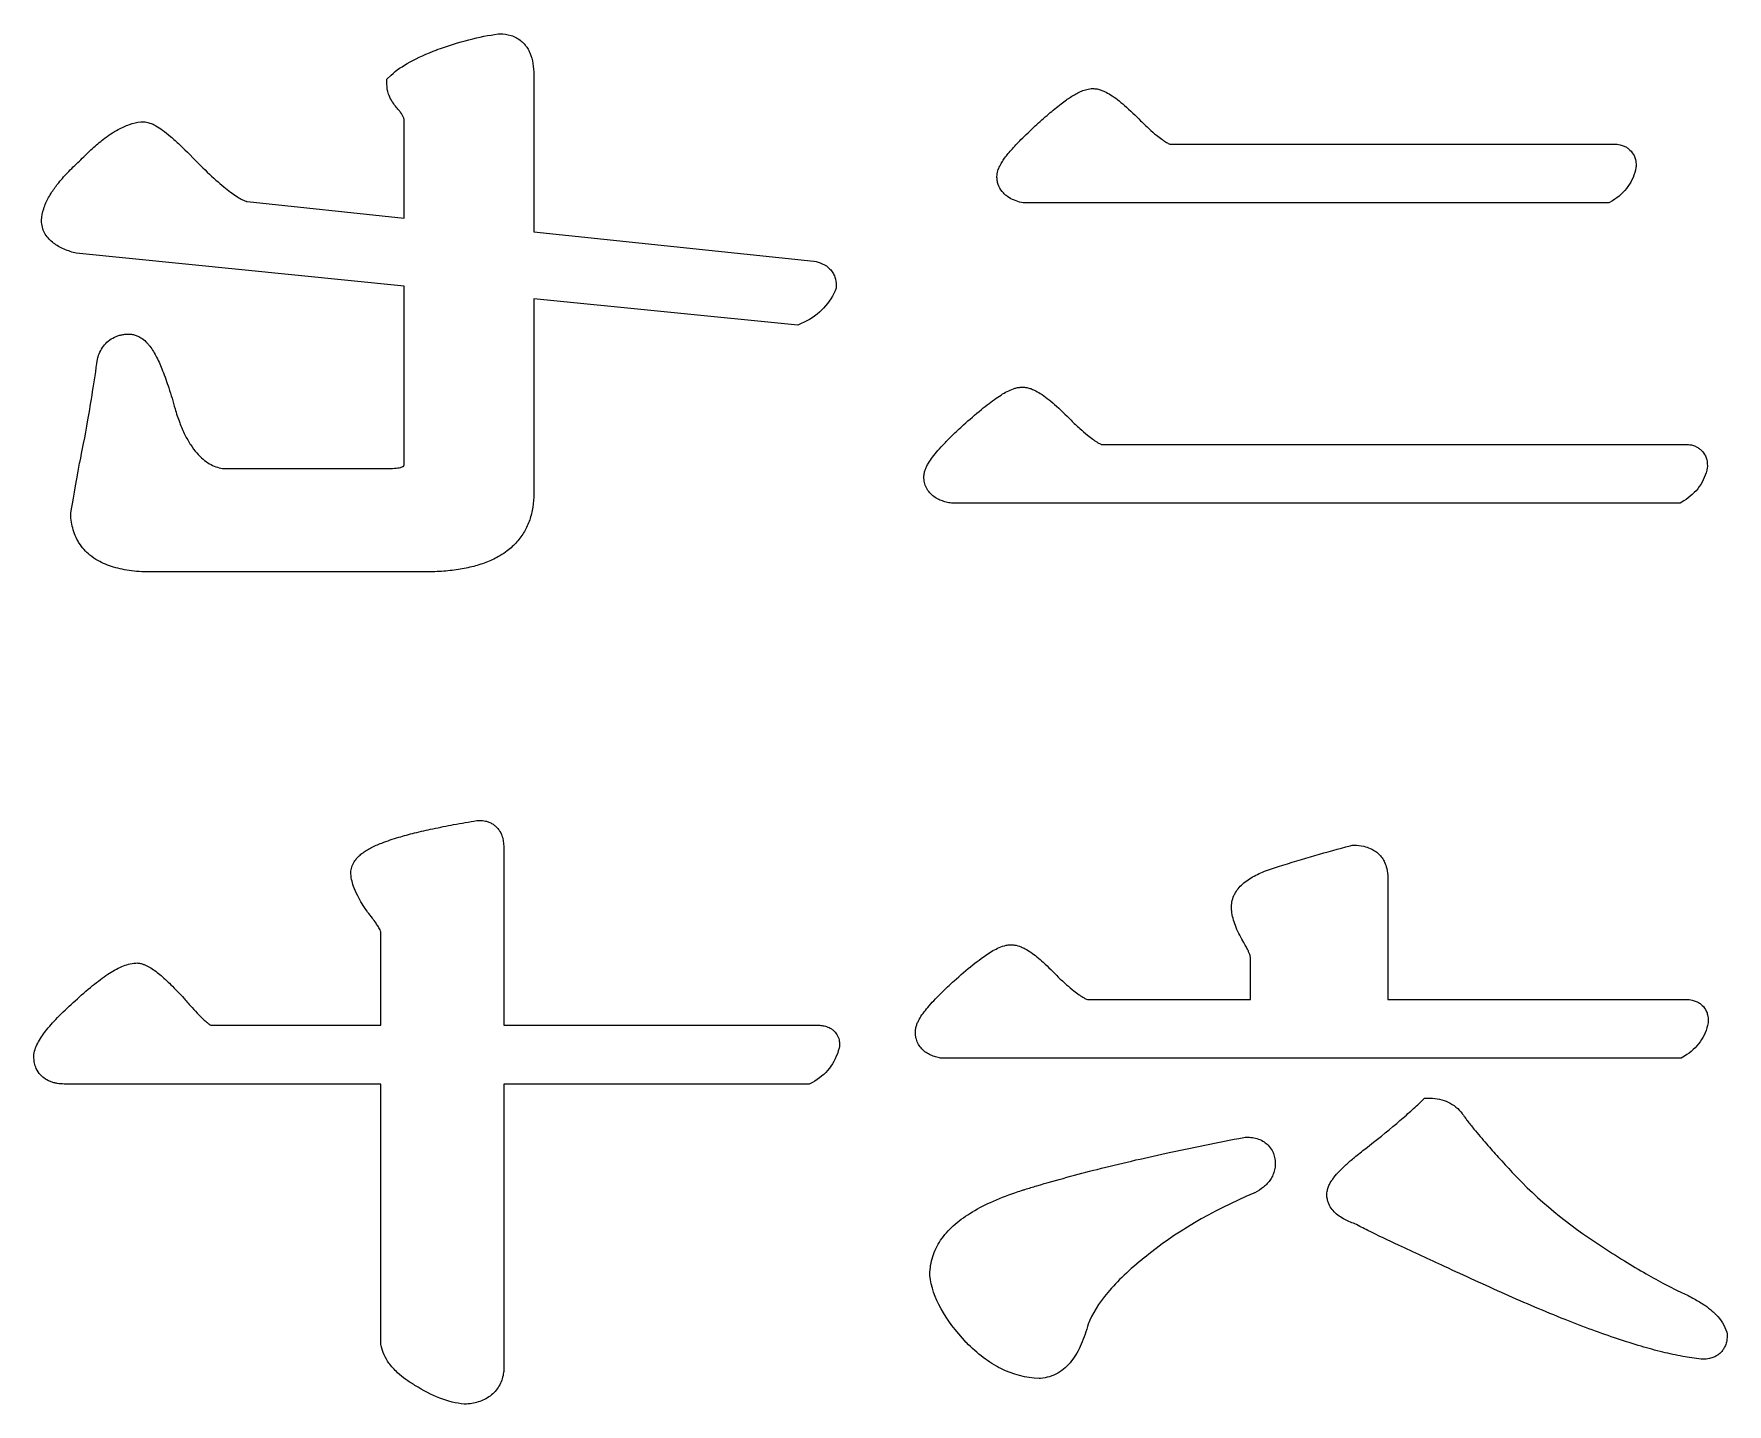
# Model space of a CAD drawing. Header units: millimetres. Extents: x 42 to 169, y 93 to 195.
# Drawn here: x 106.02 to 138.25, y 141.54 to 167.63 of the extents above; entities that cross this region are included whole.
import ezdxf

# ---------------------------------------------------------------- set-up
doc = ezdxf.new("R2010")
doc.units = ezdxf.units.MM
doc.layers.add('Layer 01', color=18, linetype='Continuous', true_color=0x000000)

msp = doc.modelspace()

# ---------------------------------------------------------------- linework, layer by layer
at = {"layer": 'Layer 01', "color": 12, "lineweight": 5, "true_color": 0xc80000}
for p, q in [((127.648, 165.529), (136.105, 165.529)), ((126.34, 159.814), (137.462, 159.814)), ((109.616, 159.356), (112.817, 159.356)), ((113.439, 157.385), (108.271, 157.385))]:
    msp.add_line(p, q, dxfattribs=at)
for points in [[(114.859, 167.626), (114.876, 167.629), (114.894, 167.629)], [(113.699, 167.326), (113.701, 167.327), (113.703, 167.328)], [(112.745, 166.659), (112.745, 166.766), (112.823, 166.842)], [(115.539, 166.848), (115.539, 163.86), (120.867, 163.301), (120.875, 163.3)], [(110.082, 164.438), (113.072, 164.122), (113.072, 165.996)], [(108.059, 165.953), (108.075, 165.955), (108.091, 165.955)], [(136.521, 165.127), (136.521, 165.106), (136.517, 165.085)], [(136.071, 164.452), (136.004, 164.41), (124.853, 164.41), (124.821, 164.418)], [(106.17, 164.07), (106.17, 164.075), (106.171, 164.08)], [(113.072, 159.444), (113.072, 162.825), (106.828, 163.451), (106.804, 163.458)], [(121.296, 162.838), (121.296, 162.785), (121.274, 162.736)], [(120.631, 162.113), (120.565, 162.084), (115.539, 162.582), (115.539, 158.876)], [(107.236, 161.438), (107.239, 161.459), (107.246, 161.479)], [(106.894, 159.457), (106.895, 159.462), (106.896, 159.467)], [(137.878, 159.413), (137.878, 159.391), (137.875, 159.37)], [(137.428, 158.737), (137.362, 158.695), (123.489, 158.695), (123.466, 158.699)], [(106.727, 158.451), (106.725, 158.477), (106.729, 158.504)], [(114.456, 152.653), (114.479, 152.657), (114.502, 152.657)], [(114.967, 152.145), (114.967, 148.757), (120.945, 148.757)], [(131.079, 152.174), (131.114, 152.183), (131.15, 152.183)], [(112.058, 151.671), (112.058, 151.692), (112.061, 151.714)], [(131.795, 151.56), (131.795, 149.247), (137.479, 149.247)], [(112.377, 150.911), (112.37, 150.919), (112.365, 150.927)], [(109.39, 148.757), (112.63, 148.757), (112.63, 150.528)], [(129.04, 150.352), (129.037, 150.357), (129.034, 150.362)], [(107.962, 149.941), (107.981, 149.942), (108.001, 149.94)], [(126.076, 149.247), (129.18, 149.247), (129.18, 150.045)], [(108.881, 149.27), (108.885, 149.266), (108.888, 149.261)], [(137.895, 148.845), (137.895, 148.824), (137.891, 148.802)], [(121.361, 148.387), (121.361, 148.353), (121.352, 148.319)], [(106.023, 148.166), (106.023, 148.182), (106.025, 148.197)], [(137.445, 148.169), (137.378, 148.128), (123.308, 148.128), (123.283, 148.132)], [(112.635, 142.653), (112.63, 142.678), (112.63, 147.638), (106.603, 147.638)], [(120.842, 147.669), (120.783, 147.638), (114.967, 147.638), (114.967, 142.166), (114.964, 142.148)], [(132.415, 147.292), (132.494, 147.368), (132.605, 147.368)], [(133.213, 147.075), (133.219, 147.067), (133.225, 147.058)], [(129.054, 146.621), (129.079, 146.626), (129.106, 146.626)], [(129.265, 145.569), (129.256, 145.565), (129.247, 145.561)], [(127.17, 144.338), (127.168, 144.336), (127.166, 144.335)], [(123.081, 143.99), (123.08, 144.002), (123.08, 144.014)], [(138.246, 142.912), (138.254, 142.88), (138.254, 142.846)], [(123.775, 142.715), (123.773, 142.718), (123.77, 142.72)], [(137.789, 142.397), (137.774, 142.397), (137.758, 142.399)], [(125.183, 142.035), (125.17, 142.034), (125.157, 142.034)], [(114.261, 141.546), (114.239, 141.544), (114.217, 141.546)]]:
    msp.add_lwpolyline(points, dxfattribs=at)
for points in [[(113.703, 167.328), (114.121, 167.48), (114.505, 167.581), (114.859, 167.626)], [(113.184, 167.094), (113.329, 167.173), (113.5, 167.249), (113.699, 167.326)], [(112.823, 166.842), (112.92, 166.935), (113.039, 167.015), (113.184, 167.094)], [(136.517, 165.085), (136.495, 164.955), (136.444, 164.831), (136.367, 164.724)], [(136.367, 164.724), (136.29, 164.616), (136.189, 164.525), (136.071, 164.452)], [(121.274, 162.736), (121.212, 162.597), (121.126, 162.472), (121.017, 162.367)], [(121.017, 162.367), (120.907, 162.262), (120.777, 162.177), (120.631, 162.113)], [(107.053, 160.284), (107.11, 160.613), (107.171, 160.998), (107.236, 161.438)], [(106.896, 159.467), (106.944, 159.682), (106.996, 159.955), (107.053, 160.284)], [(106.729, 158.504), (106.763, 158.719), (106.818, 159.035), (106.894, 159.457)], [(137.875, 159.37), (137.852, 159.24), (137.801, 159.116), (137.725, 159.009)], [(137.725, 159.009), (137.648, 158.901), (137.546, 158.811), (137.428, 158.737)], [(129.712, 151.776), (130.184, 151.925), (130.639, 152.057), (131.079, 152.174)], [(137.891, 148.802), (137.869, 148.673), (137.818, 148.549), (137.741, 148.441)], [(121.352, 148.319), (121.312, 148.178), (121.251, 148.048), (121.165, 147.937)], [(137.741, 148.441), (137.664, 148.334), (137.563, 148.243), (137.445, 148.169)], [(121.165, 147.937), (121.079, 147.825), (120.969, 147.733), (120.842, 147.669)], [(134.163, 145.956), (134.66, 145.425), (135.22, 144.96), (135.846, 144.562)], [(129.247, 145.561), (128.427, 145.212), (127.736, 144.803), (127.17, 144.338)], [(127.166, 144.335), (126.878, 144.107), (126.644, 143.884), (126.465, 143.67)], [(123.292, 143.359), (123.175, 143.57), (123.102, 143.78), (123.081, 143.99)], [(126.465, 143.67), (126.29, 143.46), (126.167, 143.259), (126.092, 143.068)], [(123.77, 142.72), (123.569, 142.937), (123.409, 143.149), (123.292, 143.359)], [(124.431, 142.221), (124.2, 142.338), (123.982, 142.504), (123.775, 142.715)], [(125.157, 142.034), (124.908, 142.041), (124.662, 142.105), (124.431, 142.221)], [(113.748, 141.658), (113.592, 141.718), (113.436, 141.8), (113.278, 141.901)], [(114.217, 141.546), (114.061, 141.559), (113.905, 141.598), (113.748, 141.658)]]:
    msp.add_open_spline(points, degree=3, dxfattribs=at)
for points, knots in [([(114.894, 167.629), (114.966, 167.629), (115.038, 167.619), (115.106, 167.597), (115.141, 167.586), (115.175, 167.572), (115.208, 167.554), (115.24, 167.537), (115.271, 167.516), (115.299, 167.492), (115.327, 167.469), (115.352, 167.443), (115.375, 167.415), (115.39, 167.397), (115.404, 167.378), (115.417, 167.358), (115.435, 167.329), (115.451, 167.298), (115.465, 167.266), (115.493, 167.202), (115.511, 167.135), (115.522, 167.066), (115.534, 166.994), (115.539, 166.921), (115.539, 166.848)], [44, 44, 44, 44, 45, 45, 45, 46, 46, 46, 47, 47, 47, 48, 48, 48, 49, 49, 49, 50, 50, 50, 51, 51, 51, 52, 52, 52, 52]), ([(112.97, 166.177), (112.924, 166.227), (112.882, 166.279), (112.846, 166.336), (112.823, 166.374), (112.802, 166.413), (112.786, 166.455), (112.773, 166.487), (112.763, 166.52), (112.756, 166.553), (112.748, 166.588), (112.745, 166.623), (112.745, 166.659)], [31, 31, 31, 31, 32, 32, 32, 33, 33, 33, 34, 34, 34, 35, 35, 35, 35]), ([(124.821, 164.418), (124.775, 164.429), (124.73, 164.443), (124.687, 164.461), (124.643, 164.478), (124.601, 164.5), (124.562, 164.527), (124.542, 164.541), (124.523, 164.556), (124.505, 164.573), (124.486, 164.59), (124.469, 164.608), (124.453, 164.628), (124.421, 164.668), (124.395, 164.714), (124.379, 164.763), (124.371, 164.787), (124.365, 164.812), (124.361, 164.837), (124.357, 164.862), (124.355, 164.886), (124.356, 164.911), (124.356, 164.948), (124.362, 164.985), (124.373, 165.021), (124.382, 165.052), (124.395, 165.083), (124.409, 165.112), (124.417, 165.128), (124.425, 165.143), (124.434, 165.158), (124.45, 165.187), (124.468, 165.215), (124.487, 165.242), (124.507, 165.271), (124.529, 165.299), (124.551, 165.327), (124.575, 165.358), (124.601, 165.388), (124.626, 165.417), (124.686, 165.485), (124.748, 165.55), (124.812, 165.615), (124.901, 165.704), (124.992, 165.79), (125.084, 165.875), (125.169, 165.953), (125.254, 166.029), (125.341, 166.104), (125.417, 166.17), (125.495, 166.234), (125.575, 166.295), (125.609, 166.322), (125.644, 166.348), (125.68, 166.373), (125.698, 166.386), (125.716, 166.398), (125.734, 166.41), (125.765, 166.431), (125.797, 166.451), (125.829, 166.47), (125.859, 166.488), (125.889, 166.504), (125.921, 166.519), (125.936, 166.527), (125.952, 166.534), (125.968, 166.54), (125.999, 166.553), (126.032, 166.564), (126.065, 166.572), (126.102, 166.581), (126.14, 166.587), (126.178, 166.587)], [82.914366, 82.914366, 82.914366, 82.914366, 83.914366, 83.914366, 83.914366, 84.914366, 84.914366, 84.914366, 85.914366, 85.914366, 85.914366, 86.914366, 86.914366, 86.914366, 87.914366, 87.914366, 87.914366, 88.914366, 88.914366, 88.914366, 89.914366, 89.914366, 89.914366, 90.914366, 90.914366, 90.914366, 91.914366, 91.914366, 91.914366, 92.914366, 92.914366, 92.914366, 93.914366, 93.914366, 93.914366, 94.914366, 94.914366, 94.914366, 95.914366, 95.914366, 95.914366, 96.914366, 96.914366, 96.914366, 97.914366, 97.914366, 97.914366, 98.914366, 98.914366, 98.914366, 99.914366, 99.914366, 99.914366, 100.914366, 100.914366, 100.914366, 101.914366, 101.914366, 101.914366, 102.914366, 102.914366, 102.914366, 103.914366, 103.914366, 103.914366, 104.914366, 104.914366, 104.914366, 105.914366, 105.914366, 105.914366, 106.914366, 106.914366, 106.914366, 106.914366]), ([(126.178, 166.587), (126.207, 166.587), (126.235, 166.584), (126.263, 166.579), (126.288, 166.574), (126.312, 166.567), (126.337, 166.559), (126.36, 166.551), (126.382, 166.542), (126.404, 166.532), (126.444, 166.514), (126.482, 166.492), (126.519, 166.469), (126.563, 166.441), (126.605, 166.41), (126.647, 166.379), (126.694, 166.342), (126.739, 166.304), (126.783, 166.266), (126.89, 166.172), (126.992, 166.073), (127.091, 165.971)], [46.457183, 46.457183, 46.457183, 46.457183, 47.457183, 47.457183, 47.457183, 48.457183, 48.457183, 48.457183, 49.457183, 49.457183, 49.457183, 50.457183, 50.457183, 50.457183, 51.457183, 51.457183, 51.457183, 52.457183, 52.457183, 52.457183, 53.457183, 53.457183, 53.457183, 53.457183]), ([(113.072, 165.996), (113.072, 165.998), (113.071, 166.001), (113.071, 166.003), (113.069, 166.011), (113.067, 166.018), (113.064, 166.025), (113.057, 166.042), (113.049, 166.058), (113.04, 166.074), (113.031, 166.09), (113.021, 166.106), (113.011, 166.121), (112.998, 166.14), (112.984, 166.159), (112.97, 166.177)], [26, 26, 26, 26, 27, 27, 27, 28, 28, 28, 29, 29, 29, 30, 30, 30, 31, 31, 31, 31]), ([(106.919, 165.232), (106.99, 165.306), (107.062, 165.377), (107.138, 165.446), (107.206, 165.509), (107.277, 165.569), (107.35, 165.625), (107.439, 165.693), (107.531, 165.756), (107.63, 165.809), (107.698, 165.846), (107.768, 165.878), (107.842, 165.903), (107.912, 165.927), (107.985, 165.945), (108.059, 165.953)], [160.368597, 160.368597, 160.368597, 160.368597, 161.368597, 161.368597, 161.368597, 162.368597, 162.368597, 162.368597, 163.368597, 163.368597, 163.368597, 164.368597, 164.368597, 164.368597, 165.368597, 165.368597, 165.368597, 165.368597]), ([(108.091, 165.955), (108.109, 165.955), (108.127, 165.954), (108.145, 165.952), (108.161, 165.95), (108.176, 165.946), (108.192, 165.943), (108.22, 165.935), (108.247, 165.926), (108.274, 165.915), (108.298, 165.904), (108.323, 165.892), (108.346, 165.879), (108.39, 165.854), (108.432, 165.826), (108.473, 165.797), (108.525, 165.759), (108.576, 165.718), (108.625, 165.677), (108.683, 165.627), (108.74, 165.576), (108.795, 165.524), (108.935, 165.392), (109.07, 165.255), (109.202, 165.116)], [7, 7, 7, 7, 8, 8, 8, 9, 9, 9, 10, 10, 10, 11, 11, 11, 12, 12, 12, 13, 13, 13, 14, 14, 14, 15, 15, 15, 15]), ([(127.091, 165.971), (127.144, 165.92), (127.198, 165.869), (127.253, 165.82), (127.299, 165.779), (127.345, 165.738), (127.393, 165.699), (127.425, 165.673), (127.458, 165.647), (127.492, 165.622), (127.509, 165.61), (127.526, 165.598), (127.543, 165.587), (127.557, 165.577), (127.571, 165.568), (127.586, 165.56), (127.596, 165.554), (127.605, 165.549), (127.615, 165.544), (127.626, 165.538), (127.637, 165.533), (127.648, 165.529)], [53.457183, 53.457183, 53.457183, 53.457183, 54.457183, 54.457183, 54.457183, 55.457183, 55.457183, 55.457183, 56.457183, 56.457183, 56.457183, 57.457183, 57.457183, 57.457183, 58.457183, 58.457183, 58.457183, 59.457183, 59.457183, 59.457183, 60.457183, 60.457183, 60.457183, 60.457183]), ([(136.105, 165.529), (136.142, 165.529), (136.179, 165.525), (136.216, 165.517), (136.242, 165.511), (136.269, 165.503), (136.294, 165.492), (136.314, 165.483), (136.334, 165.472), (136.352, 165.46), (136.371, 165.448), (136.389, 165.433), (136.405, 165.417), (136.438, 165.386), (136.464, 165.35), (136.482, 165.31), (136.494, 165.285), (136.503, 165.26), (136.509, 165.234), (136.517, 165.199), (136.521, 165.163), (136.521, 165.127)], [68.914366, 68.914366, 68.914366, 68.914366, 69.914366, 69.914366, 69.914366, 70.914366, 70.914366, 70.914366, 71.914366, 71.914366, 71.914366, 72.914366, 72.914366, 72.914366, 73.914366, 73.914366, 73.914366, 74.914366, 74.914366, 74.914366, 75.914366, 75.914366, 75.914366, 75.914366]), ([(106.171, 164.08), (106.174, 164.155), (106.188, 164.229), (106.211, 164.3), (106.234, 164.374), (106.266, 164.445), (106.304, 164.514), (106.323, 164.55), (106.345, 164.585), (106.367, 164.62), (106.407, 164.68), (106.45, 164.739), (106.496, 164.795), (106.556, 164.87), (106.62, 164.941), (106.687, 165.01), (106.761, 165.087), (106.839, 165.16), (106.919, 165.232)], [154.368597, 154.368597, 154.368597, 154.368597, 155.368597, 155.368597, 155.368597, 156.368597, 156.368597, 156.368597, 157.368597, 157.368597, 157.368597, 158.368597, 158.368597, 158.368597, 159.368597, 159.368597, 159.368597, 160.368597, 160.368597, 160.368597, 160.368597]), ([(109.202, 165.116), (109.309, 165.011), (109.418, 164.908), (109.53, 164.809), (109.577, 164.768), (109.624, 164.728), (109.672, 164.689), (109.713, 164.656), (109.755, 164.624), (109.798, 164.593), (109.833, 164.567), (109.869, 164.543), (109.906, 164.52), (109.934, 164.502), (109.963, 164.485), (109.994, 164.471), (110.005, 164.465), (110.016, 164.46), (110.028, 164.455), (110.037, 164.451), (110.046, 164.448), (110.055, 164.445), (110.061, 164.443), (110.067, 164.441), (110.073, 164.44), (110.076, 164.439), (110.079, 164.438), (110.082, 164.438)], [15, 15, 15, 15, 16, 16, 16, 17, 17, 17, 18, 18, 18, 19, 19, 19, 20, 20, 20, 21, 21, 21, 22, 22, 22, 23, 23, 23, 24, 24, 24, 24]), ([(106.804, 163.458), (106.725, 163.481), (106.646, 163.508), (106.571, 163.543), (106.536, 163.559), (106.501, 163.577), (106.468, 163.597), (106.436, 163.617), (106.405, 163.639), (106.375, 163.663), (106.346, 163.688), (106.318, 163.714), (106.293, 163.744), (106.268, 163.774), (106.245, 163.806), (106.227, 163.84), (106.209, 163.876), (106.195, 163.913), (106.185, 163.952), (106.175, 163.991), (106.17, 164.03), (106.17, 164.07)], [145.368597, 145.368597, 145.368597, 145.368597, 146.368597, 146.368597, 146.368597, 147.368597, 147.368597, 147.368597, 148.368597, 148.368597, 148.368597, 149.368597, 149.368597, 149.368597, 150.368597, 150.368597, 150.368597, 151.368597, 151.368597, 151.368597, 152.368597, 152.368597, 152.368597, 152.368597]), ([(120.875, 163.3), (120.929, 163.291), (120.982, 163.276), (121.031, 163.254), (121.085, 163.229), (121.135, 163.195), (121.175, 163.152), (121.196, 163.13), (121.215, 163.106), (121.23, 163.08), (121.246, 163.055), (121.259, 163.028), (121.269, 163), (121.287, 162.948), (121.296, 162.893), (121.296, 162.838)], [55, 55, 55, 55, 56, 56, 56, 57, 57, 57, 58, 58, 58, 59, 59, 59, 60, 60, 60, 60]), ([(107.246, 161.479), (107.259, 161.52), (107.275, 161.56), (107.295, 161.599), (107.316, 161.637), (107.34, 161.674), (107.368, 161.708), (107.397, 161.743), (107.43, 161.774), (107.467, 161.801), (107.504, 161.829), (107.545, 161.851), (107.588, 161.869), (107.609, 161.877), (107.631, 161.885), (107.653, 161.891), (107.675, 161.897), (107.697, 161.902), (107.72, 161.905), (107.742, 161.909), (107.764, 161.911), (107.787, 161.913), (107.798, 161.913), (107.809, 161.914), (107.82, 161.914), (107.828, 161.914), (107.836, 161.914), (107.843, 161.914), (107.868, 161.913), (107.893, 161.909), (107.918, 161.904), (107.941, 161.899), (107.964, 161.892), (107.986, 161.883), (108.012, 161.872), (108.037, 161.859), (108.061, 161.844), (108.095, 161.822), (108.126, 161.797), (108.155, 161.769), (108.169, 161.755), (108.182, 161.741), (108.195, 161.726), (108.207, 161.712), (108.219, 161.697), (108.231, 161.681), (108.255, 161.65), (108.277, 161.616), (108.298, 161.583), (108.32, 161.546), (108.34, 161.509), (108.36, 161.471), (108.402, 161.388), (108.439, 161.303), (108.473, 161.217), (108.516, 161.108), (108.555, 160.999), (108.591, 160.888), (108.634, 160.757), (108.673, 160.625), (108.71, 160.492)], [102.167799, 102.167799, 102.167799, 102.167799, 103.167799, 103.167799, 103.167799, 104.167799, 104.167799, 104.167799, 105.167799, 105.167799, 105.167799, 106.167799, 106.167799, 106.167799, 107.167799, 107.167799, 107.167799, 108.167799, 108.167799, 108.167799, 109.167799, 109.167799, 109.167799, 110.167799, 110.167799, 110.167799, 111.167799, 111.167799, 111.167799, 112.167799, 112.167799, 112.167799, 113.167799, 113.167799, 113.167799, 114.167799, 114.167799, 114.167799, 115.167799, 115.167799, 115.167799, 116.167799, 116.167799, 116.167799, 117.167799, 117.167799, 117.167799, 118.167799, 118.167799, 118.167799, 119.167799, 119.167799, 119.167799, 120.167799, 120.167799, 120.167799, 121.167799, 121.167799, 121.167799, 122.167799, 122.167799, 122.167799, 122.167799]), ([(123.721, 160.186), (123.831, 160.285), (123.944, 160.383), (124.059, 160.478), (124.107, 160.517), (124.156, 160.556), (124.206, 160.595), (124.251, 160.628), (124.295, 160.661), (124.341, 160.693), (124.381, 160.721), (124.422, 160.748), (124.464, 160.773), (124.502, 160.796), (124.54, 160.817), (124.58, 160.836), (124.618, 160.854), (124.657, 160.87), (124.698, 160.882), (124.719, 160.889), (124.741, 160.894), (124.763, 160.897), (124.788, 160.901), (124.812, 160.903), (124.837, 160.903)], [106.243931, 106.243931, 106.243931, 106.243931, 107.243931, 107.243931, 107.243931, 108.243931, 108.243931, 108.243931, 109.243931, 109.243931, 109.243931, 110.243931, 110.243931, 110.243931, 111.243931, 111.243931, 111.243931, 112.243931, 112.243931, 112.243931, 113.243931, 113.243931, 113.243931, 114.243931, 114.243931, 114.243931, 114.243931]), ([(124.837, 160.903), (124.866, 160.903), (124.895, 160.901), (124.923, 160.895), (124.948, 160.89), (124.973, 160.883), (124.998, 160.875), (125.021, 160.867), (125.043, 160.857), (125.065, 160.847), (125.105, 160.828), (125.144, 160.807), (125.181, 160.783), (125.226, 160.754), (125.269, 160.723), (125.311, 160.69), (125.359, 160.653), (125.405, 160.615), (125.45, 160.575), (125.56, 160.478), (125.664, 160.376), (125.766, 160.272)], [50.121966, 50.121966, 50.121966, 50.121966, 51.121966, 51.121966, 51.121966, 52.121966, 52.121966, 52.121966, 53.121966, 53.121966, 53.121966, 54.121966, 54.121966, 54.121966, 55.121966, 55.121966, 55.121966, 56.121966, 56.121966, 56.121966, 57.121966, 57.121966, 57.121966, 57.121966]), ([(108.71, 160.492), (108.736, 160.403), (108.766, 160.314), (108.799, 160.226), (108.829, 160.148), (108.862, 160.071), (108.9, 159.996), (108.932, 159.931), (108.968, 159.866), (109.008, 159.804), (109.043, 159.751), (109.081, 159.699), (109.123, 159.65), (109.16, 159.607), (109.2, 159.567), (109.243, 159.531), (109.281, 159.499), (109.322, 159.47), (109.366, 159.445), (109.405, 159.423), (109.445, 159.404), (109.487, 159.389), (109.529, 159.374), (109.572, 159.364), (109.616, 159.356)], [122.167799, 122.167799, 122.167799, 122.167799, 123.167799, 123.167799, 123.167799, 124.167799, 124.167799, 124.167799, 125.167799, 125.167799, 125.167799, 126.167799, 126.167799, 126.167799, 127.167799, 127.167799, 127.167799, 128.167799, 128.167799, 128.167799, 129.167799, 129.167799, 129.167799, 130.167799, 130.167799, 130.167799, 130.167799]), ([(125.766, 160.272), (125.821, 160.219), (125.876, 160.167), (125.933, 160.116), (125.98, 160.073), (126.029, 160.032), (126.078, 159.991), (126.111, 159.964), (126.145, 159.937), (126.18, 159.911), (126.197, 159.899), (126.215, 159.886), (126.232, 159.875), (126.247, 159.865), (126.262, 159.855), (126.277, 159.846), (126.287, 159.84), (126.296, 159.835), (126.307, 159.83), (126.318, 159.824), (126.329, 159.819), (126.34, 159.814)], [57.121966, 57.121966, 57.121966, 57.121966, 58.121966, 58.121966, 58.121966, 59.121966, 59.121966, 59.121966, 60.121966, 60.121966, 60.121966, 61.121966, 61.121966, 61.121966, 62.121966, 62.121966, 62.121966, 63.121966, 63.121966, 63.121966, 64.121966, 64.121966, 64.121966, 64.121966]), ([(123.466, 158.699), (123.432, 158.705), (123.399, 158.712), (123.366, 158.721), (123.334, 158.731), (123.301, 158.742), (123.27, 158.755), (123.238, 158.769), (123.207, 158.785), (123.179, 158.804), (123.148, 158.824), (123.12, 158.847), (123.095, 158.872), (123.069, 158.899), (123.046, 158.929), (123.027, 158.96), (123.008, 158.993), (122.994, 159.027), (122.983, 159.063), (122.974, 159.097), (122.968, 159.133), (122.966, 159.169), (122.966, 159.184), (122.966, 159.2), (122.966, 159.215), (122.967, 159.229), (122.969, 159.242), (122.971, 159.255), (122.975, 159.279), (122.982, 159.303), (122.989, 159.326), (122.997, 159.347), (123.005, 159.368), (123.015, 159.389), (123.026, 159.412), (123.039, 159.435), (123.052, 159.457), (123.076, 159.498), (123.103, 159.536), (123.131, 159.573), (123.163, 159.616), (123.197, 159.656), (123.232, 159.696), (123.272, 159.742), (123.313, 159.787), (123.355, 159.831), (123.403, 159.881), (123.453, 159.931), (123.503, 159.98), (123.574, 160.049), (123.647, 160.118), (123.721, 160.186)], [89.243931, 89.243931, 89.243931, 89.243931, 90.243931, 90.243931, 90.243931, 91.243931, 91.243931, 91.243931, 92.243931, 92.243931, 92.243931, 93.243931, 93.243931, 93.243931, 94.243931, 94.243931, 94.243931, 95.243931, 95.243931, 95.243931, 96.243931, 96.243931, 96.243931, 97.243931, 97.243931, 97.243931, 98.243931, 98.243931, 98.243931, 99.243931, 99.243931, 99.243931, 100.243931, 100.243931, 100.243931, 101.243931, 101.243931, 101.243931, 102.243931, 102.243931, 102.243931, 103.243931, 103.243931, 103.243931, 104.243931, 104.243931, 104.243931, 105.243931, 105.243931, 105.243931, 106.243931, 106.243931, 106.243931, 106.243931]), ([(137.462, 159.814), (137.5, 159.814), (137.537, 159.811), (137.573, 159.803), (137.6, 159.797), (137.626, 159.788), (137.651, 159.777), (137.672, 159.768), (137.691, 159.758), (137.709, 159.745), (137.729, 159.733), (137.746, 159.718), (137.763, 159.703), (137.795, 159.672), (137.821, 159.635), (137.84, 159.595), (137.851, 159.571), (137.86, 159.545), (137.866, 159.519), (137.875, 159.484), (137.878, 159.449), (137.878, 159.413)], [75.243931, 75.243931, 75.243931, 75.243931, 76.243931, 76.243931, 76.243931, 77.243931, 77.243931, 77.243931, 78.243931, 78.243931, 78.243931, 79.243931, 79.243931, 79.243931, 80.243931, 80.243931, 80.243931, 81.243931, 81.243931, 81.243931, 82.243931, 82.243931, 82.243931, 82.243931]), ([(112.817, 159.356), (112.863, 159.356), (112.908, 159.359), (112.953, 159.365), (112.969, 159.368), (112.985, 159.371), (113, 159.375), (113.012, 159.378), (113.023, 159.381), (113.033, 159.386), (113.04, 159.388), (113.047, 159.391), (113.053, 159.395), (113.056, 159.396), (113.058, 159.398), (113.06, 159.4), (113.062, 159.401), (113.063, 159.402), (113.064, 159.403)], [133.368597, 133.368597, 133.368597, 133.368597, 134.368597, 134.368597, 134.368597, 135.368597, 135.368597, 135.368597, 136.368597, 136.368597, 136.368597, 137.368597, 137.368597, 137.368597, 138.368597, 138.368597, 138.368597, 139.368597, 139.368597, 139.368597, 139.368597]), ([(113.064, 159.403), (113.066, 159.405), (113.067, 159.407), (113.067, 159.409), (113.069, 159.413), (113.07, 159.417), (113.07, 159.421), (113.071, 159.429), (113.072, 159.437), (113.072, 159.444)], [139.368597, 139.368597, 139.368597, 139.368597, 140.368597, 140.368597, 140.368597, 141.368597, 141.368597, 141.368597, 142.368597, 142.368597, 142.368597, 142.368597]), ([(115.539, 158.876), (115.539, 158.79), (115.533, 158.703), (115.52, 158.618), (115.507, 158.536), (115.488, 158.455), (115.461, 158.376), (115.435, 158.299), (115.401, 158.224), (115.36, 158.154), (115.319, 158.083), (115.271, 158.017), (115.216, 157.956), (115.161, 157.895), (115.1, 157.839), (115.034, 157.788), (114.99, 157.754), (114.943, 157.723), (114.894, 157.694), (114.819, 157.65), (114.74, 157.611), (114.659, 157.578), (114.573, 157.544), (114.484, 157.515), (114.395, 157.492), (114.299, 157.466), (114.202, 157.447), (114.104, 157.432), (113.998, 157.415), (113.892, 157.404), (113.785, 157.397), (113.67, 157.389), (113.554, 157.385), (113.439, 157.385)], [67, 67, 67, 67, 68, 68, 68, 69, 69, 69, 70, 70, 70, 71, 71, 71, 72, 72, 72, 73, 73, 73, 74, 74, 74, 75, 75, 75, 76, 76, 76, 77, 77, 77, 78, 78, 78, 78]), ([(108.271, 157.385), (108.141, 157.385), (108.011, 157.391), (107.882, 157.407), (107.823, 157.415), (107.764, 157.424), (107.705, 157.436), (107.65, 157.447), (107.594, 157.461), (107.54, 157.477), (107.487, 157.493), (107.436, 157.511), (107.385, 157.532), (107.336, 157.552), (107.289, 157.575), (107.243, 157.602), (107.189, 157.632), (107.137, 157.667), (107.09, 157.706), (107.011, 157.771), (106.942, 157.847), (106.888, 157.932), (106.871, 157.957), (106.856, 157.983), (106.842, 158.01), (106.819, 158.055), (106.8, 158.101), (106.784, 158.149), (106.751, 158.246), (106.733, 158.348), (106.727, 158.451)], [83.167799, 83.167799, 83.167799, 83.167799, 84.167799, 84.167799, 84.167799, 85.167799, 85.167799, 85.167799, 86.167799, 86.167799, 86.167799, 87.167799, 87.167799, 87.167799, 88.167799, 88.167799, 88.167799, 89.167799, 89.167799, 89.167799, 90.167799, 90.167799, 90.167799, 91.167799, 91.167799, 91.167799, 92.167799, 92.167799, 92.167799, 93.167799, 93.167799, 93.167799, 93.167799]), ([(112.061, 151.714), (112.068, 151.75), (112.079, 151.786), (112.095, 151.819), (112.11, 151.851), (112.128, 151.88), (112.15, 151.908), (112.164, 151.927), (112.18, 151.945), (112.196, 151.962), (112.219, 151.985), (112.243, 152.006), (112.269, 152.026), (112.295, 152.046), (112.322, 152.065), (112.35, 152.082), (112.379, 152.1), (112.409, 152.117), (112.439, 152.133), (112.505, 152.167), (112.574, 152.198), (112.644, 152.225), (112.75, 152.267), (112.859, 152.303), (112.968, 152.335), (113.068, 152.365), (113.169, 152.392), (113.27, 152.417), (113.386, 152.446), (113.502, 152.472), (113.619, 152.497), (113.75, 152.525), (113.882, 152.551), (114.014, 152.576), (114.161, 152.603), (114.309, 152.629), (114.456, 152.653)], [62, 62, 62, 62, 63, 63, 63, 64, 64, 64, 65, 65, 65, 66, 66, 66, 67, 67, 67, 68, 68, 68, 69, 69, 69, 70, 70, 70, 71, 71, 71, 72, 72, 72, 73, 73, 73, 74, 74, 74, 74]), ([(114.502, 152.657), (114.542, 152.657), (114.583, 152.652), (114.623, 152.643), (114.644, 152.638), (114.664, 152.631), (114.684, 152.623), (114.697, 152.619), (114.709, 152.613), (114.721, 152.607), (114.741, 152.597), (114.76, 152.585), (114.778, 152.572), (114.796, 152.559), (114.813, 152.545), (114.829, 152.529), (114.848, 152.51), (114.864, 152.49), (114.879, 152.469), (114.902, 152.436), (114.92, 152.399), (114.933, 152.362), (114.946, 152.326), (114.954, 152.29), (114.959, 152.253), (114.965, 152.217), (114.967, 152.181), (114.967, 152.145)], [76, 76, 76, 76, 77, 77, 77, 78, 78, 78, 79, 79, 79, 80, 80, 80, 81, 81, 81, 82, 82, 82, 83, 83, 83, 84, 84, 84, 85, 85, 85, 85]), ([(131.15, 152.183), (131.213, 152.183), (131.276, 152.177), (131.338, 152.164), (131.38, 152.154), (131.421, 152.141), (131.459, 152.124), (131.489, 152.111), (131.518, 152.096), (131.545, 152.078), (131.573, 152.06), (131.598, 152.039), (131.622, 152.016), (131.646, 151.993), (131.667, 151.969), (131.686, 151.942), (131.704, 151.916), (131.72, 151.888), (131.734, 151.859), (131.752, 151.822), (131.765, 151.782), (131.775, 151.742), (131.789, 151.683), (131.795, 151.621), (131.795, 151.56)], [33, 33, 33, 33, 34, 34, 34, 35, 35, 35, 36, 36, 36, 37, 37, 37, 38, 38, 38, 39, 39, 39, 40, 40, 40, 41, 41, 41, 41]), ([(112.365, 150.927), (112.3, 151.021), (112.239, 151.117), (112.188, 151.218), (112.158, 151.277), (112.131, 151.338), (112.109, 151.4), (112.093, 151.444), (112.081, 151.489), (112.072, 151.534), (112.063, 151.579), (112.058, 151.625), (112.058, 151.671)], [56, 56, 56, 56, 57, 57, 57, 58, 58, 58, 59, 59, 59, 60, 60, 60, 60]), ([(129.034, 150.362), (128.98, 150.456), (128.932, 150.552), (128.894, 150.653), (128.876, 150.699), (128.861, 150.745), (128.849, 150.792), (128.838, 150.837), (128.829, 150.883), (128.824, 150.929), (128.822, 150.952), (128.821, 150.975), (128.82, 150.998), (128.82, 151.011), (128.821, 151.023), (128.821, 151.036), (128.822, 151.058), (128.825, 151.079), (128.829, 151.101), (128.836, 151.143), (128.849, 151.185), (128.867, 151.225), (128.876, 151.245), (128.886, 151.264), (128.897, 151.283), (128.917, 151.317), (128.94, 151.349), (128.966, 151.379), (128.994, 151.411), (129.025, 151.44), (129.058, 151.468), (129.091, 151.495), (129.126, 151.521), (129.163, 151.544), (129.241, 151.594), (129.325, 151.636), (129.411, 151.672), (129.509, 151.713), (129.61, 151.747), (129.712, 151.776)], [17, 17, 17, 17, 18, 18, 18, 19, 19, 19, 20, 20, 20, 21, 21, 21, 22, 22, 22, 23, 23, 23, 24, 24, 24, 25, 25, 25, 26, 26, 26, 27, 27, 27, 28, 28, 28, 29, 29, 29, 30, 30, 30, 30]), ([(112.63, 150.528), (112.628, 150.534), (112.626, 150.541), (112.623, 150.548), (112.616, 150.564), (112.609, 150.579), (112.6, 150.594), (112.594, 150.606), (112.587, 150.618), (112.581, 150.629), (112.567, 150.653), (112.552, 150.675), (112.537, 150.698), (112.514, 150.732), (112.49, 150.764), (112.466, 150.797), (112.437, 150.835), (112.407, 150.873), (112.377, 150.911)], [48, 48, 48, 48, 49, 49, 49, 50, 50, 50, 51, 51, 51, 52, 52, 52, 53, 53, 53, 54, 54, 54, 54]), ([(123.541, 149.603), (123.658, 149.707), (123.776, 149.81), (123.899, 149.908), (123.95, 149.949), (124.001, 149.989), (124.054, 150.027), (124.091, 150.054), (124.128, 150.08), (124.166, 150.106), (124.24, 150.155), (124.316, 150.201), (124.398, 150.236), (124.441, 150.254), (124.485, 150.27), (124.531, 150.279), (124.557, 150.284), (124.583, 150.287), (124.609, 150.288), (124.635, 150.289), (124.661, 150.288), (124.687, 150.284), (124.732, 150.278), (124.777, 150.265), (124.819, 150.247), (124.843, 150.237), (124.867, 150.226), (124.89, 150.214), (124.928, 150.193), (124.966, 150.17), (125.001, 150.145), (125.04, 150.118), (125.078, 150.089), (125.115, 150.059), (125.156, 150.026), (125.196, 149.991), (125.235, 149.956), (125.334, 149.866), (125.429, 149.77), (125.521, 149.673)], [73, 73, 73, 73, 74, 74, 74, 75, 75, 75, 76, 76, 76, 77, 77, 77, 78, 78, 78, 79, 79, 79, 80, 80, 80, 81, 81, 81, 82, 82, 82, 83, 83, 83, 84, 84, 84, 85, 85, 85, 86, 86, 86, 86]), ([(129.18, 150.045), (129.18, 150.051), (129.179, 150.057), (129.178, 150.063), (129.175, 150.076), (129.172, 150.09), (129.168, 150.103), (129.165, 150.112), (129.161, 150.121), (129.158, 150.13), (129.151, 150.148), (129.143, 150.166), (129.134, 150.183), (129.122, 150.21), (129.108, 150.236), (129.094, 150.261), (129.077, 150.292), (129.059, 150.322), (129.04, 150.352)], [9, 9, 9, 9, 10, 10, 10, 11, 11, 11, 12, 12, 12, 13, 13, 13, 14, 14, 14, 15, 15, 15, 15]), ([(106.811, 149.224), (106.918, 149.322), (107.028, 149.419), (107.141, 149.511), (107.19, 149.55), (107.24, 149.59), (107.291, 149.627), (107.337, 149.661), (107.384, 149.695), (107.432, 149.726), (107.516, 149.781), (107.603, 149.832), (107.695, 149.872), (107.737, 149.89), (107.78, 149.906), (107.824, 149.918), (107.869, 149.93), (107.915, 149.938), (107.962, 149.941)], [135, 135, 135, 135, 136, 136, 136, 137, 137, 137, 138, 138, 138, 139, 139, 139, 140, 140, 140, 141, 141, 141, 141]), ([(108.001, 149.94), (108.023, 149.938), (108.046, 149.934), (108.068, 149.929), (108.087, 149.924), (108.107, 149.918), (108.125, 149.911), (108.16, 149.897), (108.194, 149.88), (108.226, 149.862), (108.294, 149.822), (108.357, 149.775), (108.418, 149.725), (108.492, 149.663), (108.563, 149.597), (108.632, 149.529), (108.717, 149.445), (108.8, 149.358), (108.881, 149.27)], [32, 32, 32, 32, 33, 33, 33, 34, 34, 34, 35, 35, 35, 36, 36, 36, 37, 37, 37, 38, 38, 38, 38]), ([(123.283, 148.132), (123.251, 148.138), (123.219, 148.145), (123.188, 148.155), (123.156, 148.164), (123.125, 148.175), (123.096, 148.189), (123.065, 148.203), (123.035, 148.219), (123.007, 148.238), (122.978, 148.258), (122.952, 148.28), (122.928, 148.305), (122.903, 148.331), (122.881, 148.36), (122.863, 148.391), (122.845, 148.422), (122.831, 148.455), (122.821, 148.489), (122.811, 148.522), (122.806, 148.556), (122.803, 148.59), (122.801, 148.619), (122.802, 148.648), (122.806, 148.677), (122.809, 148.701), (122.815, 148.724), (122.822, 148.747), (122.829, 148.769), (122.837, 148.789), (122.846, 148.809), (122.855, 148.829), (122.865, 148.848), (122.875, 148.867), (122.897, 148.906), (122.921, 148.943), (122.948, 148.98), (122.977, 149.02), (123.008, 149.059), (123.04, 149.097), (123.077, 149.14), (123.115, 149.183), (123.154, 149.224), (123.199, 149.272), (123.244, 149.318), (123.29, 149.364), (123.372, 149.445), (123.456, 149.525), (123.541, 149.603)], [57, 57, 57, 57, 58, 58, 58, 59, 59, 59, 60, 60, 60, 61, 61, 61, 62, 62, 62, 63, 63, 63, 64, 64, 64, 65, 65, 65, 66, 66, 66, 67, 67, 67, 68, 68, 68, 69, 69, 69, 70, 70, 70, 71, 71, 71, 72, 72, 72, 73, 73, 73, 73]), ([(125.521, 149.673), (125.574, 149.624), (125.627, 149.575), (125.682, 149.527), (125.728, 149.488), (125.774, 149.449), (125.822, 149.411), (125.854, 149.386), (125.887, 149.361), (125.92, 149.337), (125.937, 149.325), (125.954, 149.314), (125.971, 149.302), (125.985, 149.293), (126, 149.285), (126.014, 149.276), (126.024, 149.271), (126.034, 149.266), (126.044, 149.261), (126.054, 149.255), (126.065, 149.251), (126.076, 149.247)], [86, 86, 86, 86, 87, 87, 87, 88, 88, 88, 89, 89, 89, 90, 90, 90, 91, 91, 91, 92, 92, 92, 93, 93, 93, 93]), ([(108.888, 149.261), (108.936, 149.204), (108.985, 149.147), (109.035, 149.092), (109.076, 149.045), (109.119, 149), (109.162, 148.955), (109.206, 148.91), (109.252, 148.866), (109.3, 148.825), (109.313, 148.814), (109.326, 148.803), (109.34, 148.792), (109.347, 148.786), (109.355, 148.78), (109.363, 148.775), (109.372, 148.769), (109.381, 148.763), (109.39, 148.757)], [40, 40, 40, 40, 41, 41, 41, 42, 42, 42, 43, 43, 43, 44, 44, 44, 45, 45, 45, 46, 46, 46, 46]), ([(137.479, 149.247), (137.516, 149.247), (137.553, 149.243), (137.589, 149.235), (137.616, 149.229), (137.642, 149.221), (137.668, 149.21), (137.688, 149.201), (137.707, 149.19), (137.726, 149.178), (137.745, 149.165), (137.763, 149.151), (137.779, 149.135), (137.811, 149.104), (137.837, 149.067), (137.856, 149.027), (137.868, 149.003), (137.876, 148.978), (137.883, 148.952), (137.891, 148.917), (137.895, 148.881), (137.895, 148.845)], [43, 43, 43, 43, 44, 44, 44, 45, 45, 45, 46, 46, 46, 47, 47, 47, 48, 48, 48, 49, 49, 49, 50, 50, 50, 50]), ([(106.025, 148.197), (106.03, 148.24), (106.041, 148.283), (106.056, 148.324), (106.071, 148.365), (106.09, 148.404), (106.111, 148.442), (106.156, 148.526), (106.212, 148.603), (106.272, 148.677), (106.307, 148.72), (106.343, 148.762), (106.38, 148.802), (106.421, 148.847), (106.463, 148.891), (106.505, 148.935), (106.604, 149.034), (106.707, 149.13), (106.811, 149.224)], [129, 129, 129, 129, 130, 130, 130, 131, 131, 131, 132, 132, 132, 133, 133, 133, 134, 134, 134, 135, 135, 135, 135]), ([(120.945, 148.757), (120.972, 148.757), (120.999, 148.756), (121.026, 148.752), (121.055, 148.748), (121.084, 148.741), (121.112, 148.732), (121.144, 148.721), (121.175, 148.706), (121.203, 148.687), (121.221, 148.675), (121.238, 148.662), (121.254, 148.646), (121.281, 148.62), (121.304, 148.59), (121.321, 148.557), (121.326, 148.548), (121.33, 148.538), (121.334, 148.528), (121.341, 148.512), (121.346, 148.496), (121.35, 148.479), (121.357, 148.449), (121.361, 148.418), (121.361, 148.387)], [87, 87, 87, 87, 88, 88, 88, 89, 89, 89, 90, 90, 90, 91, 91, 91, 92, 92, 92, 93, 93, 93, 94, 94, 94, 95, 95, 95, 95]), ([(106.603, 147.638), (106.558, 147.638), (106.513, 147.641), (106.469, 147.648), (106.447, 147.652), (106.425, 147.657), (106.403, 147.662), (106.381, 147.668), (106.359, 147.675), (106.338, 147.684), (106.293, 147.701), (106.251, 147.725), (106.213, 147.753), (106.19, 147.771), (106.168, 147.791), (106.149, 147.813), (106.116, 147.848), (106.09, 147.889), (106.07, 147.933), (106.055, 147.966), (106.044, 148.001), (106.036, 148.036), (106.027, 148.079), (106.023, 148.123), (106.023, 148.166)], [119, 119, 119, 119, 120, 120, 120, 121, 121, 121, 122, 122, 122, 123, 123, 123, 124, 124, 124, 125, 125, 125, 126, 126, 126, 127, 127, 127, 127]), ([(132.605, 147.368), (132.664, 147.368), (132.723, 147.362), (132.78, 147.35), (132.838, 147.338), (132.894, 147.319), (132.946, 147.293), (132.999, 147.268), (133.048, 147.236), (133.093, 147.199), (133.138, 147.162), (133.178, 147.12), (133.213, 147.075)], [22, 22, 22, 22, 23, 23, 23, 24, 24, 24, 25, 25, 25, 26, 26, 26, 26]), ([(131.374, 146.411), (131.575, 146.567), (131.773, 146.726), (131.966, 146.889), (132.048, 146.959), (132.129, 147.029), (132.209, 147.1), (132.279, 147.163), (132.348, 147.227), (132.415, 147.292)], [85, 85, 85, 85, 86, 86, 86, 87, 87, 87, 88, 88, 88, 88]), ([(133.225, 147.058), (133.237, 147.04), (133.249, 147.023), (133.261, 147.005), (133.276, 146.984), (133.292, 146.962), (133.308, 146.941), (133.35, 146.886), (133.393, 146.833), (133.436, 146.78), (133.513, 146.686), (133.592, 146.593), (133.672, 146.502), (133.747, 146.416), (133.822, 146.332), (133.897, 146.248), (133.985, 146.15), (134.074, 146.053), (134.163, 145.956)], [28, 28, 28, 28, 29, 29, 29, 30, 30, 30, 31, 31, 31, 32, 32, 32, 33, 33, 33, 34, 34, 34, 34]), ([(123.08, 144.014), (123.08, 144.129), (123.098, 144.243), (123.132, 144.352), (123.149, 144.407), (123.171, 144.461), (123.196, 144.512), (123.221, 144.565), (123.251, 144.615), (123.284, 144.664), (123.352, 144.764), (123.434, 144.855), (123.524, 144.937), (123.622, 145.026), (123.729, 145.105), (123.841, 145.175), (123.966, 145.254), (124.097, 145.322), (124.232, 145.384), (124.383, 145.453), (124.539, 145.513), (124.696, 145.568), (124.738, 145.582), (124.781, 145.596), (124.824, 145.61), (124.846, 145.617), (124.867, 145.624), (124.889, 145.631), (124.964, 145.654), (125.038, 145.677), (125.113, 145.699), (125.494, 145.812), (125.877, 145.916), (126.263, 146.013), (126.698, 146.123), (127.136, 146.225), (127.576, 146.321), (128.067, 146.428), (128.56, 146.527), (129.054, 146.621)], [69, 69, 69, 69, 70, 70, 70, 71, 71, 71, 72, 72, 72, 73, 73, 73, 74, 74, 74, 75, 75, 75, 76, 76, 76, 77, 77, 77, 78, 78, 78, 79, 79, 79, 80, 80, 80, 81, 81, 81, 82, 82, 82, 82]), ([(129.106, 146.626), (129.144, 146.626), (129.182, 146.624), (129.219, 146.618), (129.258, 146.612), (129.296, 146.603), (129.333, 146.59), (129.372, 146.576), (129.409, 146.558), (129.443, 146.535), (129.47, 146.517), (129.496, 146.496), (129.519, 146.473), (129.548, 146.443), (129.573, 146.409), (129.592, 146.372), (129.602, 146.354), (129.61, 146.336), (129.617, 146.317), (129.63, 146.283), (129.639, 146.248), (129.645, 146.212), (129.648, 146.194), (129.65, 146.175), (129.651, 146.157), (129.652, 146.139), (129.653, 146.121), (129.652, 146.103), (129.651, 146.07), (129.648, 146.037), (129.641, 146.004), (129.634, 145.971), (129.624, 145.939), (129.61, 145.908), (129.597, 145.878), (129.581, 145.848), (129.563, 145.821), (129.545, 145.793), (129.524, 145.767), (129.502, 145.743), (129.48, 145.719), (129.456, 145.697), (129.43, 145.676), (129.38, 145.635), (129.324, 145.6), (129.265, 145.569)], [31, 31, 31, 31, 32, 32, 32, 33, 33, 33, 34, 34, 34, 35, 35, 35, 36, 36, 36, 37, 37, 37, 38, 38, 38, 39, 39, 39, 40, 40, 40, 41, 41, 41, 42, 42, 42, 43, 43, 43, 44, 44, 44, 45, 45, 45, 46, 46, 46, 46]), ([(131.169, 144.977), (131.131, 144.991), (131.093, 145.005), (131.056, 145.021), (131.019, 145.037), (130.983, 145.055), (130.949, 145.074), (130.912, 145.095), (130.877, 145.117), (130.844, 145.142), (130.811, 145.168), (130.78, 145.197), (130.753, 145.229), (130.726, 145.259), (130.703, 145.292), (130.685, 145.328), (130.675, 145.348), (130.666, 145.369), (130.659, 145.39), (130.651, 145.412), (130.646, 145.434), (130.642, 145.457), (130.638, 145.479), (130.636, 145.502), (130.636, 145.525), (130.635, 145.554), (130.638, 145.583), (130.645, 145.612), (130.65, 145.637), (130.658, 145.663), (130.668, 145.688), (130.678, 145.711), (130.689, 145.733), (130.701, 145.755), (130.709, 145.769), (130.718, 145.784), (130.727, 145.798), (130.741, 145.819), (130.755, 145.839), (130.77, 145.858), (130.802, 145.9), (130.837, 145.94), (130.874, 145.978), (130.915, 146.022), (130.959, 146.064), (131.003, 146.104), (131.054, 146.151), (131.107, 146.196), (131.16, 146.24), (131.23, 146.299), (131.302, 146.356), (131.374, 146.411)], [68, 68, 68, 68, 69, 69, 69, 70, 70, 70, 71, 71, 71, 72, 72, 72, 73, 73, 73, 74, 74, 74, 75, 75, 75, 76, 76, 76, 77, 77, 77, 78, 78, 78, 79, 79, 79, 80, 80, 80, 81, 81, 81, 82, 82, 82, 83, 83, 83, 84, 84, 84, 85, 85, 85, 85]), ([(134.029, 143.637), (133.644, 143.811), (133.26, 143.986), (132.876, 144.163), (132.584, 144.297), (132.292, 144.432), (132.001, 144.569), (131.805, 144.662), (131.608, 144.755), (131.414, 144.851), (131.332, 144.892), (131.249, 144.933), (131.169, 144.977)], [64, 64, 64, 64, 65, 65, 65, 66, 66, 66, 67, 67, 67, 68, 68, 68, 68]), ([(135.846, 144.562), (135.997, 144.463), (136.149, 144.365), (136.302, 144.27), (136.438, 144.186), (136.575, 144.104), (136.713, 144.024), (136.834, 143.954), (136.955, 143.887), (137.079, 143.822), (137.184, 143.767), (137.29, 143.714), (137.398, 143.665)], [35, 35, 35, 35, 36, 36, 36, 37, 37, 37, 38, 38, 38, 39, 39, 39, 39]), ([(137.758, 142.399), (137.641, 142.412), (137.525, 142.431), (137.41, 142.452), (137.282, 142.476), (137.155, 142.504), (137.029, 142.534), (136.89, 142.568), (136.753, 142.606), (136.616, 142.646), (136.466, 142.69), (136.317, 142.737), (136.169, 142.786), (136.007, 142.84), (135.846, 142.897), (135.686, 142.956), (135.513, 143.019), (135.341, 143.086), (135.169, 143.154), (134.786, 143.307), (134.406, 143.469), (134.029, 143.637)], [57, 57, 57, 57, 58, 58, 58, 59, 59, 59, 60, 60, 60, 61, 61, 61, 62, 62, 62, 63, 63, 63, 64, 64, 64, 64]), ([(137.398, 143.665), (137.476, 143.629), (137.554, 143.59), (137.63, 143.549), (137.698, 143.511), (137.765, 143.47), (137.829, 143.426), (137.878, 143.392), (137.926, 143.355), (137.971, 143.316), (137.997, 143.294), (138.021, 143.27), (138.045, 143.246), (138.091, 143.198), (138.133, 143.147), (138.167, 143.091), (138.201, 143.035), (138.229, 142.975), (138.246, 142.912)], [39, 39, 39, 39, 40, 40, 40, 41, 41, 41, 42, 42, 42, 43, 43, 43, 44, 44, 44, 45, 45, 45, 45]), ([(126.092, 143.068), (126.057, 142.937), (126.015, 142.808), (125.961, 142.684), (125.935, 142.626), (125.907, 142.569), (125.875, 142.515), (125.845, 142.463), (125.812, 142.413), (125.775, 142.366), (125.739, 142.32), (125.699, 142.277), (125.656, 142.238), (125.613, 142.2), (125.566, 142.165), (125.516, 142.136), (125.415, 142.078), (125.3, 142.043), (125.183, 142.035)], [53, 53, 53, 53, 54, 54, 54, 55, 55, 55, 56, 56, 56, 57, 57, 57, 58, 58, 58, 59, 59, 59, 59]), ([(138.254, 142.846), (138.254, 142.805), (138.25, 142.764), (138.241, 142.723), (138.234, 142.694), (138.224, 142.666), (138.211, 142.639), (138.201, 142.617), (138.189, 142.597), (138.175, 142.577), (138.161, 142.557), (138.145, 142.538), (138.127, 142.521), (138.109, 142.503), (138.089, 142.488), (138.068, 142.474), (138.048, 142.461), (138.027, 142.449), (138.004, 142.439), (137.976, 142.427), (137.947, 142.417), (137.917, 142.411), (137.875, 142.401), (137.832, 142.397), (137.789, 142.397)], [47, 47, 47, 47, 48, 48, 48, 49, 49, 49, 50, 50, 50, 51, 51, 51, 52, 52, 52, 53, 53, 53, 54, 54, 54, 55, 55, 55, 55]), ([(113.278, 141.901), (113.217, 141.937), (113.158, 141.975), (113.101, 142.016), (113.047, 142.055), (112.996, 142.096), (112.948, 142.141), (112.886, 142.198), (112.83, 142.259), (112.782, 142.327), (112.747, 142.376), (112.716, 142.429), (112.691, 142.483), (112.666, 142.538), (112.647, 142.595), (112.635, 142.653)], [111, 111, 111, 111, 112, 112, 112, 113, 113, 113, 114, 114, 114, 115, 115, 115, 116, 116, 116, 116]), ([(114.964, 142.148), (114.953, 142.067), (114.929, 141.987), (114.891, 141.913), (114.853, 141.839), (114.799, 141.772), (114.734, 141.718), (114.669, 141.664), (114.593, 141.624), (114.513, 141.596), (114.432, 141.568), (114.347, 141.552), (114.261, 141.546)], [103, 103, 103, 103, 104, 104, 104, 105, 105, 105, 106, 106, 106, 107, 107, 107, 107])]:
    msp.add_open_spline(points, degree=3, knots=knots, dxfattribs=at)

doc.saveas('drawing.dxf')
